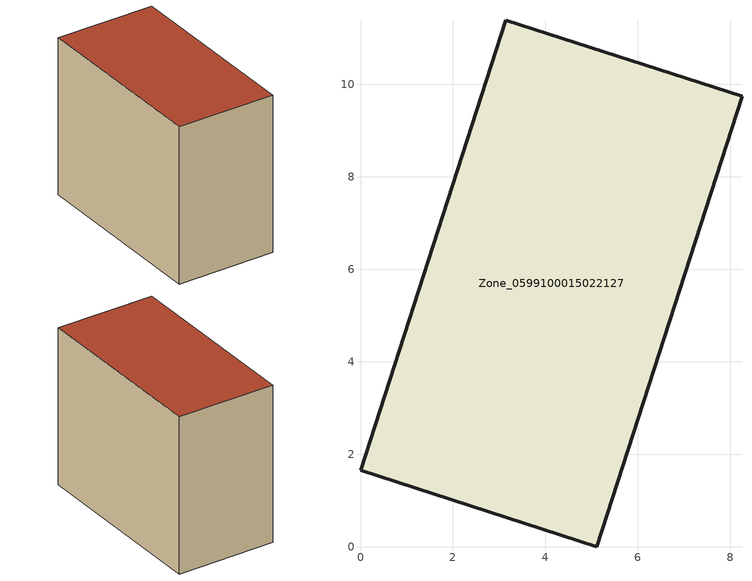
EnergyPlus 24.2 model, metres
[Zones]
Zone_0599100015022127
 floor ground (C_G): 3.14,11.39 8.25,9.74 5.11,0 0,1.65 z0.94
 wall outside (C_F): 8.25,9.74 3.14,11.39 0,1.65 5.11,0 8.25,9.74 z0.94:9.53
 roof outside (C_R): 0,1.65 5.11,0 8.25,9.74 3.14,11.39 z9.53
[BUILDING]
Pand.0599100015022127: North Axis=0; Terrain=City; Loads Convergence Tolerance Value=0.04; Temperature Convergence Tolerance Value=0.4; Solar Distribution=FullExterior; Maximum Number of Warmup Days=25; Minimum Number of Warmup Days=1
[Site:Location]
Rotterdam.The.Hague.AP_ZH_NLD Design_Conditions: Latitude=51.96; Longitude=4.45; Time Zone=1; Elevation=-4.5
[SITE:GROUNDTEMPERATURE:BUILDINGSURFACE]
18, 18, 18, 18, 18, 18, 18, 18, 18, 18, 18, 18
[MATERIAL] Thermal Absorptance=0.9; Solar Absorptance=0.7; Visible Absorptance=0.7
Name | Roughness | Thickness | Conductivity | Density | Specific Heat
G.TI.2006-2014 | MediumSmooth | 0.15 | 0.06 | 540 | 1210
F.TI.2006-2014 | Rough | 0.3 | 0.12 | 1920 | 840
R.TI.2006-2014 | MediumRough | 0.2 | 0.08 | 1500 | 1000
[CONSTRUCTION]
C_G: G.TI.2006-2014
C_F: F.TI.2006-2014
C_R: R.TI.2006-2014
[ZONE]
Zone_0599100015022127: Type=1; Multiplier=1; Ceiling Height=Autocalculate; Volume=Autocalculate; Floor Area=autocalculate; Part of Total Floor Area=Yes
[ZONEINFILTRATION:DESIGNFLOWRATE]
Infil_Zone_0599100015022127: Zone or ZoneList or Space or SpaceList=Zone_0599100015022127; Schedule=AlwaysOn; Design Flow Rate Calculation Method=Flow/Area; Flow Rate per Floor Area=0.0015; Constant Term Coefficient=1; Temperature Term Coefficient=0; Velocity Term Coefficient=0; Velocity Squared Term Coefficient=0
[HVACTEMPLATE:ZONE:IDEALLOADSAIRSYSTEM]
Zone_0599100015022127: Maximum Heating Supply Air Temperature=50; Minimum Cooling Supply Air Temperature=13; Maximum Heating Supply Air Humidity Ratio=0.0156; Minimum Cooling Supply Air Humidity Ratio=0.0077; Heating Limit=NoLimit; Cooling Limit=NoLimit; Dehumidification Control Type=ConstantSensibleHeatRatio; Cooling Sensible Heat Ratio=0.7; Dehumidification Setpoint=60; Humidification Control Type=None; Humidification Setpoint=30; Outdoor Air Method=None; Outdoor Air Flow Rate per Person=0.00944; Outdoor Air Flow Rate per Zone Floor Area=0; Outdoor Air Flow Rate per Zone=0; Demand Controlled Ventilation Type=None; Outdoor Air Economizer Type=NoEconomizer; Heat Recovery Type=None; Sensible Heat Recovery Effectiveness=0.7; Latent Heat Recovery Effectiveness=0.65
[ZONECONTROL:THERMOSTAT]
ThermostatControl_Zone_0599100015022127: Zone or ZoneList=Zone_0599100015022127; Control Type Schedule=DualSetpointControlType; Control 1=Thermostat_Zone_0599100015022127; Temperature Difference Between Cutout And Setpoint=0
[THERMOSTATSETPOINT:DUALSETPOINT]
Thermostat_Zone_0599100015022127: Heating Setpoint Temperature Schedule=HeatingSetpoint_Zone_0599100015022127; Cooling Setpoint Temperature Schedule=CoolingSetpoint_Zone_0599100015022127
[SCHEDULE:COMPACT]
HeatingSetpoint_Zone_0599100015022127: Through: 12/31, For: AllDays, Until: 24:00, 21
CoolingSetpoint_Zone_0599100015022127: Through: 12/31, For: AllDays, Until: 24:00, 24
DualSetpointControlType: Through: 12/31, For: AllDays, Until: 24:00, 4
AlwaysOn: Through: 12/31, For: AllDays, Until: 24:00, 1
